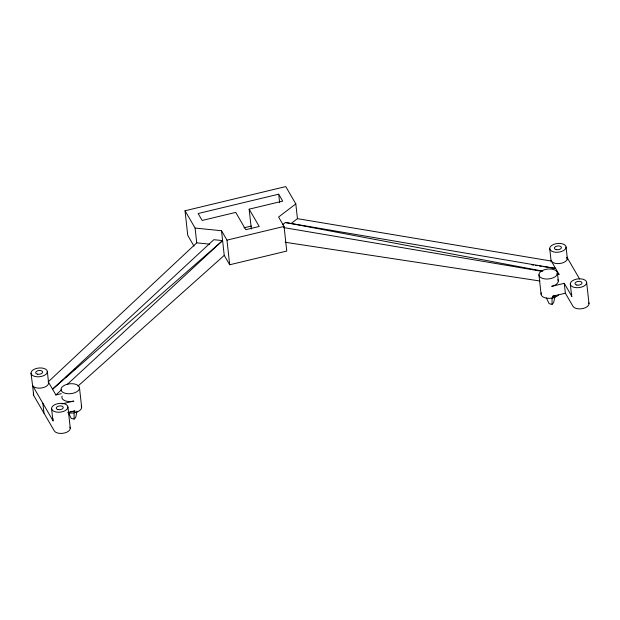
<?xml version="1.0" encoding="UTF-8"?>
<svg xmlns="http://www.w3.org/2000/svg" width="620" height="620" viewBox="0 0 620 620"><rect width="100%" height="100%" fill="white"/><g stroke="black" fill="none" stroke-linecap="round" stroke-linejoin="round"><path stroke-width="0.93" d="M77.035 411.153L75.71 417.376L74.144 419.066L71.238 418.446L68.409 412.688M554.978 296.414L553.652 302.637L552.087 304.327L549.173 303.715L546.344 297.949M31 373.147L32.589 385.594A8.215 4.386 -6.3 0 0 42.772 387.748A8.215 4.386 -6.3 0 0 48.259 381.827L196.726 242.846L209.707 244.164M222.611 240.599L52.537 389.197L213.799 239.708L222.611 240.599L67.247 384.454M48.259 381.827L55.893 394.963L61.566 389.709M52.537 389.197L62.651 380.161M65.542 377.58L71.323 372.419M74.214 369.838L75.656 368.544M77.888 386.144L224.238 255.386L221.518 230.741L195.099 228.059L185.039 210.761L285.75 186.581L295.81 203.887L297.445 218.666L291.322 223.347M295.81 203.887L278.589 217.039L284.045 226.424L286.765 251.069L229.695 264.771L224.238 255.386M282.55 224.703L285.417 222.51L555.605 268.429L543.174 266.538M278.698 194.192L198.129 213.528L202.151 220.456L235.724 212.397L245.776 229.695L259.207 226.471L249.147 209.172L282.72 201.113L278.698 194.192L279.643 202.717M243.947 227.827L251.441 226.029M221.518 230.741L226.974 240.126L284.045 226.424M55.893 394.963L61.279 393.677M557.163 274.629L558.953 274.195L551.32 261.059L297.445 218.666M62.101 403.891L73.765 401.094A9.3 4.968 -6.3 0 1 62.101 396.079M571.779 294.206A8.215 4.386 -6.3 0 0 571.904 296.476L564.27 283.34L551.707 286.355A9.3 4.968 -6.3 0 0 557.923 279.659M67.681 412.672L74.857 410.952L75.043 412.625M552.986 297.887L552.8 296.213L565.355 293.198L572.996 306.334A8.215 4.386 -6.3 0 0 583.172 308.489A8.215 4.386 -6.3 0 0 588.659 302.576M531.697 264.794L533.611 265.089M535.525 265.376L537.439 265.67M539.354 265.957L541.26 266.251M285.13 242.265L539.997 281.007M283.495 227.548L541.803 271.297M285.417 222.51L542.81 271.149M551.32 261.059A8.215 4.386 -6.3 0 0 561.503 263.221A8.215 4.386 -6.3 0 0 566.99 257.3L579.622 279.031M193.983 246.109L187.759 235.399L185.039 210.761M53.049 418.732A8.215 4.386 -6.3 0 0 53.173 421.003L32.589 385.594L33.681 395.452L54.265 430.861A8.215 4.386 -6.3 0 0 64.441 433.024A8.215 4.386 -6.3 0 0 69.928 427.103M586.659 282.488A8.215 4.386 -6.3 0 1 574.608 287.447A8.215 4.386 -6.3 0 1 574.19 279.845A8.215 4.386 -6.3 0 1 586.659 282.488L589 303.684M570.315 284.03L571.562 295.368M566.076 247.078A8.215 4.386 -6.3 0 1 554.024 252.03A8.215 4.386 -6.3 0 1 553.614 244.435A8.215 4.386 -6.3 0 1 566.076 247.078L567.331 258.408M566.99 257.3L567.184 259.09M564.27 283.34L565.355 293.198M557.45 273.126A9.3 4.968 -6.3 0 1 543.802 278.737A9.3 4.968 -6.3 0 1 543.329 270.134A9.3 4.968 -6.3 0 1 557.45 273.126L558.31 280.914M549.731 248.62L551.157 261.516M538.943 274.869L541.074 294.19M249.147 209.172L251.348 229.075M226.974 240.126L229.695 264.771M195.099 228.059L196.726 242.846M79.507 387.864A9.3 4.968 -6.3 0 1 65.86 393.475A9.3 4.968 -6.3 0 1 65.387 384.873A9.3 4.968 -6.3 0 1 79.507 387.864L81.639 407.185M67.929 407.022A8.215 4.386 -6.3 0 1 55.877 411.975A8.215 4.386 -6.3 0 1 55.459 404.38A8.215 4.386 -6.3 0 1 67.929 407.022L70.269 428.211M51.584 408.564L52.832 419.895M47.345 371.605A8.215 4.386 -6.3 0 1 35.294 376.557A8.215 4.386 -6.3 0 1 34.883 368.962A8.215 4.386 -6.3 0 1 47.345 371.605L48.6 382.935M42.881 403.302L43.974 413.153M552.017 298.011L552.087 304.327M74.082 412.742L74.144 419.066M558.473 295.043A9.3 4.968 -6.3 0 1 547.034 298.243A9.3 4.968 -6.3 0 1 541.314 292.873M555.001 295.507A9.3 4.968 -6.3 0 1 552.8 296.213M33.681 395.452A8.215 4.386 -6.3 0 1 33.557 393.181M74.857 410.952A9.3 4.968 -6.3 0 1 72.47 411.347M71.664 411.401A9.3 4.968 -6.3 0 1 70.068 411.401M81.251 405.93A9.3 4.968 -6.3 0 1 78.538 411.3A9.3 4.968 -6.3 0 1 68.719 412.928M558.953 274.195L557.047 273.877L558.953 274.195M556.241 249.643A3.518 1.883 -6.3 0 0 561.41 247.512A3.518 1.883 -6.3 0 0 556.062 246.38A3.518 1.883 -6.3 0 0 556.241 249.643M576.825 285.053A3.518 1.883 -6.3 0 0 581.986 282.929A3.518 1.883 -6.3 0 0 576.646 281.798A3.518 1.883 -6.3 0 0 576.825 285.053M37.51 374.17A3.518 1.883 -6.3 0 0 42.679 372.047A3.518 1.883 -6.3 0 0 37.332 370.915A3.518 1.883 -6.3 0 0 37.51 374.17M58.094 409.588A3.518 1.883 -6.3 0 0 63.256 407.456A3.518 1.883 -6.3 0 0 57.916 406.325A3.518 1.883 -6.3 0 0 58.094 409.588"/></g></svg>
